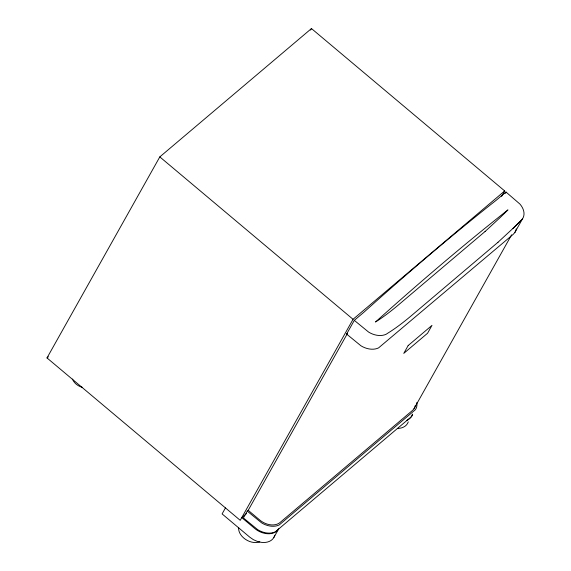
<?xml version="1.0" encoding="UTF-8"?>
<svg xmlns="http://www.w3.org/2000/svg" width="571" height="571" viewBox="0 0 571 571"><rect width="100%" height="100%" fill="white"/><g stroke="black" fill="none" stroke-linecap="round" stroke-linejoin="round"><path stroke-width="0.86" d="M504.693 190.95L353.042 319.296L240.227 520.331L47 357.931L159.809 156.897L311.466 28.55L504.693 190.95L501.638 196.395M310.595 30.099L311.466 28.55M225.459 507.919L222.098 513.914L249.791 537.19L253.388 539.674L257.385 541.436A16.809 11.991 29.3 0 0 274.758 535.205M346.618 334.064L354.305 320.36L363.898 312.237A1244.13 224.225 -50 0 1 496.363 200.135L505.956 192.013L519.888 204.033A17.094 12.198 29.3 0 1 522.465 218.914L514.778 232.611L513.193 234.36L378.573 347.889A17.094 12.198 29.3 0 1 360.908 345.769L346.618 334.064L347.561 333.264L248.199 510.317L247.257 511.116L243.41 517.968L257.707 529.681A17.094 12.198 29.3 0 0 275.365 531.794L411.57 416.523A17.094 12.198 29.3 0 0 412.64 414.382M273.902 537.411L278.798 528.675M505.107 193.54L505.956 192.013M413.982 408.779L511.602 234.831M497.955 242.304L512.979 228.407A153.456 27.658 -50 0 0 520.88 220.663L522.465 218.914M485.086 231.491L500.117 217.594A152.921 27.558 -50 0 0 507.962 209.885A1244.13 224.225 -50 0 0 375.504 321.994A153.456 27.658 -50 0 0 400.442 303.23L485.136 231.448M512.979 228.407L513.029 228.364A152.921 27.558 -50 0 0 520.831 220.706L520.88 220.663M498.005 242.261L413.311 314.043A153.456 27.658 -50 0 1 388.373 332.807L386.26 334.192A17.094 12.198 29.3 0 1 368.602 332.072L354.305 320.36M47 357.931L48.357 356.775M246.479 513.593L241.761 517.59L254.695 528.453A17.073 12.177 29.3 0 0 260.326 531.944L262.289 532.707A16.809 11.991 29.3 0 0 277.913 529.974M159.809 156.897L353.042 319.296M248.199 510.317L259.805 520.074A15.41 10.992 29.3 0 0 280.061 522.501L412.519 410.399A15.41 10.992 29.3 0 0 415.288 405.424M247.257 511.116L261.554 522.829A17.094 12.198 29.3 0 0 279.212 524.949L415.417 409.671A17.094 12.198 29.3 0 0 416.809 402.548M82.424 387.359A11.206 7.994 29.3 0 1 72.46 379.058M259.784 541.815A14.004 9.992 29.3 0 1 245.423 539.309A14.004 9.992 29.3 0 1 238.642 527.418M412.433 414.103A16.809 11.991 29.3 0 1 406.688 420.442M408.272 421.89A16.809 11.991 29.3 0 1 397.659 428.421M516.227 228.892A17.094 12.198 29.3 0 1 514.778 232.611M408.179 345.526L403.768 353.385L427.558 333.25L431.969 325.391L408.179 345.526"/></g></svg>
